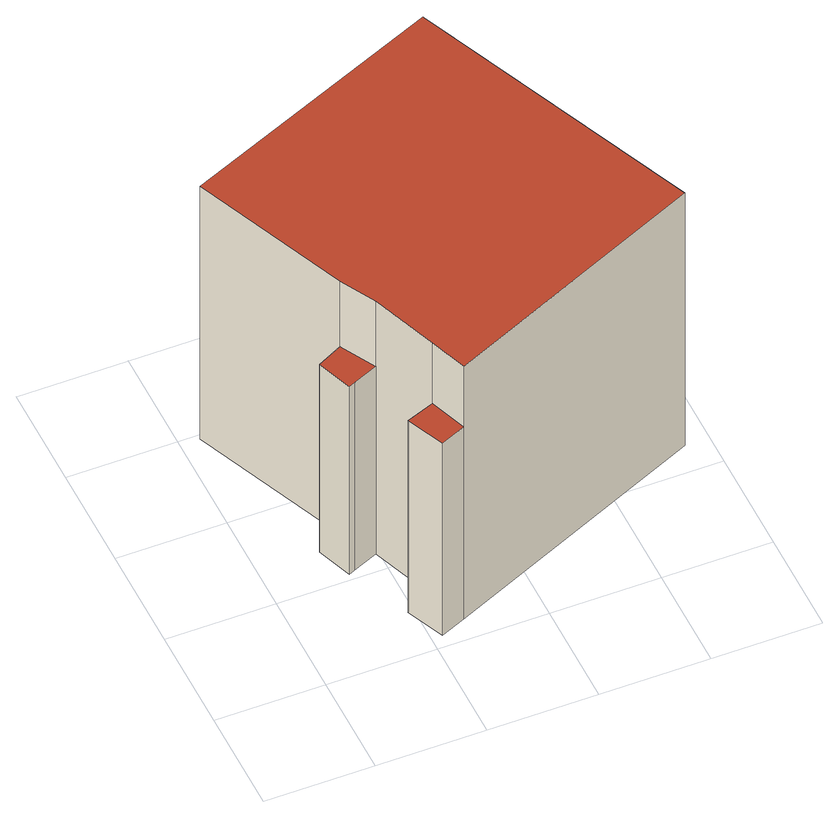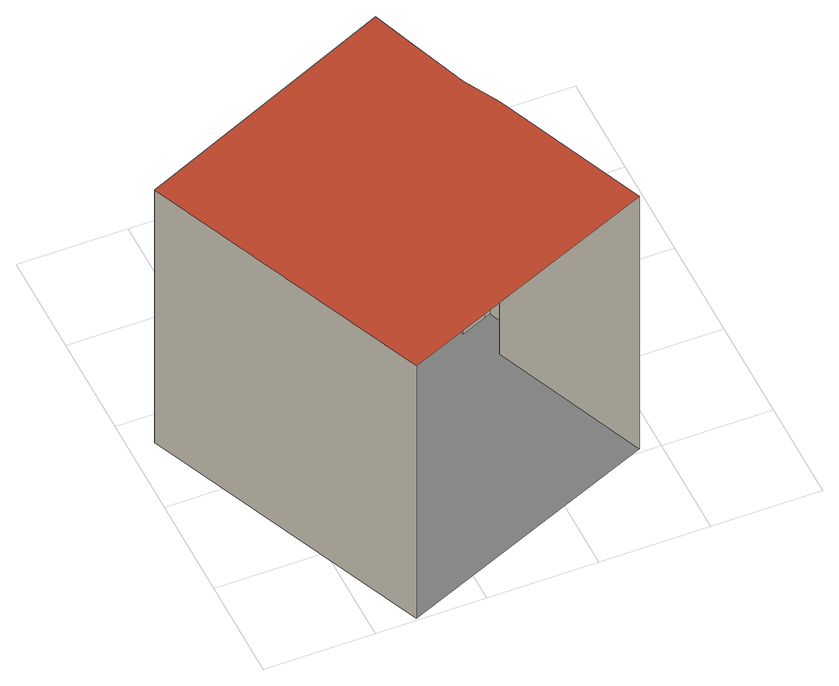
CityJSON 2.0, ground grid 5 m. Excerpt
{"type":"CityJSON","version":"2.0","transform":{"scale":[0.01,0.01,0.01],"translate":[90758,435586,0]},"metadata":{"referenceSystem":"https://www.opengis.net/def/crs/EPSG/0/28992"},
"CityObjects":{
"building1":{"type":"Building","attributes":{"TerrainHeight":-0.37,"bron_geo":"Lidar 15-30 punten - nov. 2008","bron_tex":"UltraCAM-X 10cm juni 2008","status":"1","voll_tex":"complete"},"geometry":[{"type":"MultiSurface","lod":"2","boundaries":[[[0,1,2,3,4,5,6]],[[7,8,9,10,11]],[[12,13,14,15,16]],[[17,18,19,20,21,22,23,24,25,26,27,28]],[[0,6,19,18]],[[6,5,29,19]],[[5,4,8,7]],[[4,3,24,23]],[[3,2,12,16]],[[2,1,17,28]],[[10,9,22,21]],[[9,8,23,22]],[[7,11,20,29]],[[11,10,21,20]],[[13,12,28,27]],[[16,15,25,24]],[[15,14,26,25]],[[14,13,27,26]]],"semantics":{"surfaces":[{"type":"RoofSurface"},{"type":"GroundSurface"},{"type":"WallSurface"}],"values":[0,0,0,1,2,2,2,2,2,2,2,2,2,2,2,2,2,2]}}]}
},
"vertices":[
[1310,1988,1495],[89,1478,1495],[396,756,1495],[485,594,1495],[602,287,1495],[666,114,1495],[1888,645,1495],[666,114,1137],[602,287,1137],[495,247,1137],[473,239,1137],[548,62,1137],[396,756,1110],[279,698,1110],[340,532,1110],[371,545,1110],[485,594,1110],[89,1478,0],[1310,1988,0],[1888,645,0],[548,62,0],[473,239,0],[495,247,0],[602,287,0],[485,594,0],[371,545,0],[340,532,0],[279,698,0],[396,756,0],[666,114,0]
]}
